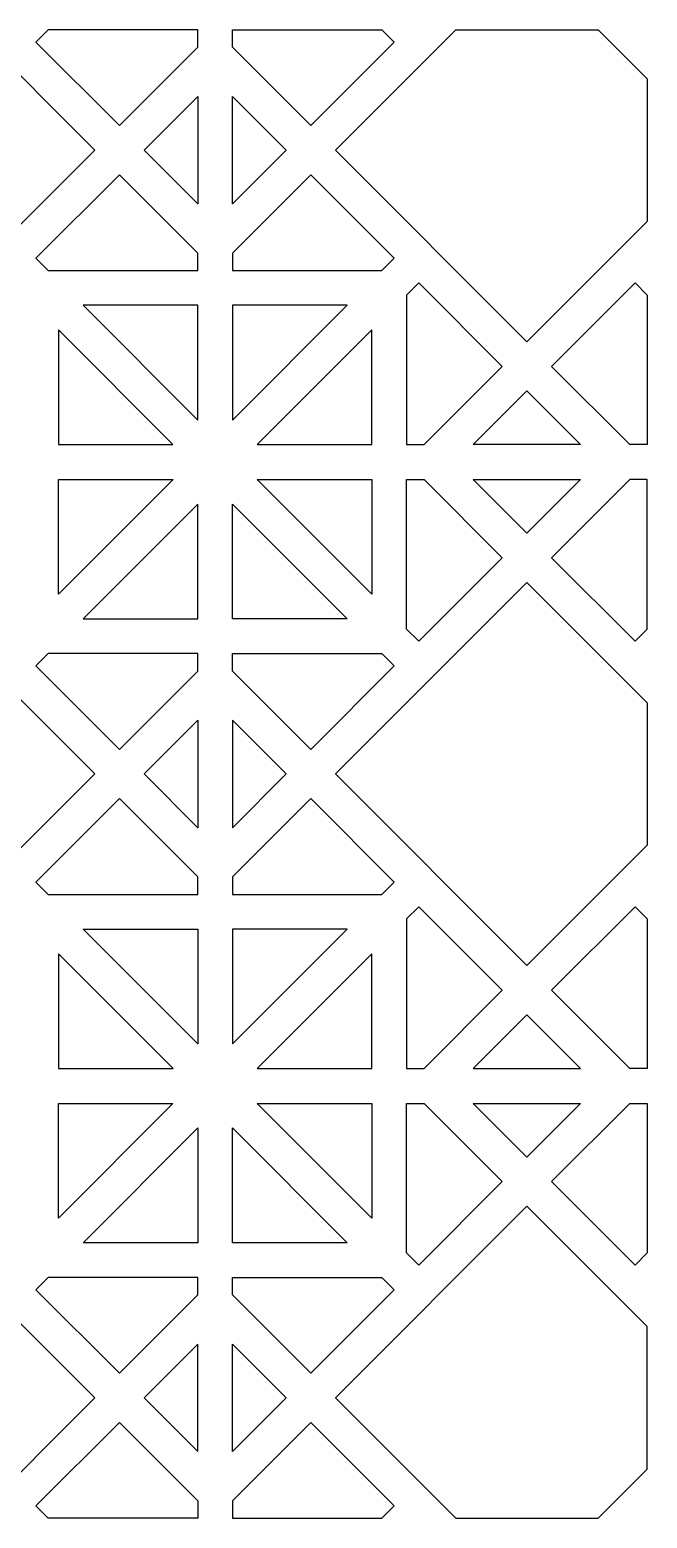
# Model space of a CAD drawing. Header units: centimetres. Extents: x -88 to 88, y -43 to 43.
# Drawn here: x -38.3 to -2.8, y -42.7 to 42.7 of the extents above; entities that cross this region are included whole.
import ezdxf

# ---------------------------------------------------------------- set-up
doc = ezdxf.new("R2010")
doc.units = ezdxf.units.CM
doc.header["$MEASUREMENT"] = 0
doc.layers.add('layer 1', color=7, linetype='Continuous')

msp = doc.modelspace()

# ---------------------------------------------------------------- linework, layer by layer
at = {"layer": 'layer 1', "color": 177}
for points, knots in [([(-56.57889, 35.81944), (-56.57889, 35.81944), (-49.66918, 42.72917), (-49.66918, 42.72917), (-49.66918, 42.72917), (-49.66918, 42.72917), (-41.48863, 42.72916), (-41.48863, 42.72916), (-41.48863, 42.72916), (-41.48863, 42.72916), (-34.57891, 35.81945), (-34.57891, 35.81945), (-34.57891, 35.81945), (-34.57891, 35.81945), (-45.57889, 24.81944), (-45.57889, 24.81944), (-45.57889, 24.81944), (-45.57889, 24.81944), (-56.57889, 35.81944), (-56.57889, 35.81944)], [0, 0, 0, 0, 0.16666667, 0.16666667, 0.16666667, 0.16666667, 0.33333333, 0.33333333, 0.33333333, 0.33333333, 0.5, 0.5, 0.5, 0.5, 0.66666667, 0.66666667, 0.66666667, 0.66666667, 1, 1, 1, 1]), ([(-37.95758, 42.02654), (-37.95758, 42.02654), (-37.25493, 42.72917), (-37.25493, 42.72917), (-37.25493, 42.72917), (-37.25493, 42.72917), (-28.66917, 42.72917), (-28.66917, 42.72917), (-28.66917, 42.72917), (-28.66917, 42.72917), (-28.66917, 41.72918), (-28.66917, 41.72918), (-28.66917, 41.72918), (-28.66917, 41.72918), (-33.1647, 37.23368), (-33.1647, 37.23368), (-33.1647, 37.23368), (-33.1647, 37.23368), (-37.95758, 42.02654), (-37.95758, 42.02654)], [0, 0, 0, 0, 0.16666667, 0.16666667, 0.16666667, 0.16666667, 0.33333333, 0.33333333, 0.33333333, 0.33333333, 0.5, 0.5, 0.5, 0.5, 0.66666667, 0.66666667, 0.66666667, 0.66666667, 1, 1, 1, 1]), ([(-22.17366, 37.23366), (-22.17366, 37.23366), (-17.38076, 42.02657), (-17.38076, 42.02657), (-17.38076, 42.02657), (-17.38076, 42.02657), (-18.08337, 42.72917), (-18.08337, 42.72917), (-18.08337, 42.72917), (-18.08337, 42.72917), (-26.66918, 42.72917), (-26.66918, 42.72917), (-26.66918, 42.72917), (-26.66918, 42.72917), (-26.66917, 41.72917), (-26.66917, 41.72917), (-26.66917, 41.72917), (-26.66917, 41.72917), (-22.17366, 37.23366), (-22.17366, 37.23366)], [0, 0, 0, 0, 0.16666667, 0.16666667, 0.16666667, 0.16666667, 0.33333333, 0.33333333, 0.33333333, 0.33333333, 0.5, 0.5, 0.5, 0.5, 0.66666667, 0.66666667, 0.66666667, 0.66666667, 1, 1, 1, 1]), ([(-9.75946, 24.81946), (-9.75946, 24.81946), (-2.84974, 31.7292), (-2.84974, 31.7292), (-2.84974, 31.7292), (-2.84974, 31.7292), (-2.84974, 39.90973), (-2.84974, 39.90973), (-2.84974, 39.90973), (-2.84974, 39.90973), (-5.6692, 42.72916), (-5.6692, 42.72916), (-5.6692, 42.72916), (-5.6692, 42.72916), (-13.84973, 42.72917), (-13.84973, 42.72917), (-13.84973, 42.72917), (-13.84973, 42.72917), (-20.75945, 35.81945), (-20.75945, 35.81945), (-20.75945, 35.81945), (-20.75945, 35.81945), (-9.75946, 24.81946), (-9.75946, 24.81946)], [0, 0, 0, 0, 0.14285714, 0.14285714, 0.14285714, 0.14285714, 0.28571429, 0.28571429, 0.28571429, 0.28571429, 0.42857143, 0.42857143, 0.42857143, 0.42857143, 0.57142857, 0.57142857, 0.57142857, 0.57142857, 0.71428571, 0.71428571, 0.71428571, 0.71428571, 1, 1, 1, 1]), ([(-31.75048, 35.81945), (-31.75048, 35.81945), (-28.66917, 32.73815), (-28.66917, 32.73815), (-28.66917, 32.73815), (-28.66917, 32.73815), (-28.66918, 38.90076), (-28.66918, 38.90076), (-28.66918, 38.90076), (-28.66918, 38.90076), (-31.75048, 35.81945), (-31.75048, 35.81945)], [0, 0, 0, 0, 0.25, 0.25, 0.25, 0.25, 0.5, 0.5, 0.5, 0.5, 1, 1, 1, 1]), ([(-26.66917, 32.73817), (-26.66917, 32.73817), (-23.58788, 35.81945), (-23.58788, 35.81945), (-23.58788, 35.81945), (-23.58788, 35.81945), (-26.6692, 38.90077), (-26.6692, 38.90077), (-26.6692, 38.90077), (-26.6692, 38.90077), (-26.66917, 32.73817), (-26.66917, 32.73817)], [0, 0, 0, 0, 0.25, 0.25, 0.25, 0.25, 0.5, 0.5, 0.5, 0.5, 1, 1, 1, 1]), ([(-37.25498, 28.90972), (-37.25498, 28.90972), (-37.95761, 29.61234), (-37.95761, 29.61234), (-37.95761, 29.61234), (-37.95761, 29.61234), (-33.1647, 34.40524), (-33.1647, 34.40524), (-33.1647, 34.40524), (-33.1647, 34.40524), (-28.66917, 29.90975), (-28.66917, 29.90975), (-28.66917, 29.90975), (-28.66917, 29.90975), (-28.66918, 28.90972), (-28.66918, 28.90972), (-28.66918, 28.90972), (-28.66918, 28.90972), (-37.25498, 28.90972), (-37.25498, 28.90972)], [0, 0, 0, 0, 0.16666667, 0.16666667, 0.16666667, 0.16666667, 0.33333333, 0.33333333, 0.33333333, 0.33333333, 0.5, 0.5, 0.5, 0.5, 0.66666667, 0.66666667, 0.66666667, 0.66666667, 1, 1, 1, 1]), ([(-26.66917, 29.90968), (-26.66917, 29.90968), (-22.17367, 34.40524), (-22.17367, 34.40524), (-22.17367, 34.40524), (-22.17367, 34.40524), (-17.38073, 29.61231), (-17.38073, 29.61231), (-17.38073, 29.61231), (-17.38073, 29.61231), (-17.38074, 29.61231), (-17.38074, 29.61231), (-17.38074, 29.61231), (-17.38074, 29.61231), (-17.38075, 29.61229), (-17.38075, 29.61229), (-17.38075, 29.61229), (-17.38075, 29.61229), (-18.08329, 28.90972), (-18.08329, 28.90972), (-18.08329, 28.90972), (-18.08329, 28.90972), (-26.66917, 28.90972), (-26.66917, 28.90972), (-26.66917, 28.90972), (-26.66917, 28.90972), (-26.66917, 29.90968), (-26.66917, 29.90968)], [0, 0, 0, 0, 0.125, 0.125, 0.125, 0.125, 0.25, 0.25, 0.25, 0.25, 0.375, 0.375, 0.375, 0.375, 0.5, 0.5, 0.5, 0.5, 0.625, 0.625, 0.625, 0.625, 0.75, 0.75, 0.75, 0.75, 1, 1, 1, 1]), ([(-11.17368, 23.40525), (-11.17368, 23.40525), (-15.66923, 18.90967), (-15.66923, 18.90967), (-15.66923, 18.90967), (-15.66923, 18.90967), (-16.66917, 18.90968), (-16.66917, 18.90968), (-16.66917, 18.90968), (-16.66917, 18.90968), (-16.66917, 27.49542), (-16.66917, 27.49542), (-16.66917, 27.49542), (-16.66917, 27.49542), (-15.9665, 28.19807), (-15.9665, 28.19807), (-15.9665, 28.19807), (-15.9665, 28.19807), (-11.17368, 23.40525), (-11.17368, 23.40525)], [0, 0, 0, 0, 0.16666667, 0.16666667, 0.16666667, 0.16666667, 0.33333333, 0.33333333, 0.33333333, 0.33333333, 0.5, 0.5, 0.5, 0.5, 0.66666667, 0.66666667, 0.66666667, 0.66666667, 1, 1, 1, 1]), ([(-2.84972, 18.90972), (-2.84972, 18.90972), (-2.84972, 27.4955), (-2.84972, 27.4955), (-2.84972, 27.4955), (-2.84972, 27.4955), (-3.55235, 28.19815), (-3.55235, 28.19815), (-3.55235, 28.19815), (-3.55235, 28.19815), (-8.34523, 23.40523), (-8.34523, 23.40523), (-8.34523, 23.40523), (-8.34523, 23.40523), (-3.84971, 18.90972), (-3.84971, 18.90972), (-3.84971, 18.90972), (-3.84971, 18.90972), (-2.84972, 18.90972), (-2.84972, 18.90972)], [0, 0, 0, 0, 0.16666667, 0.16666667, 0.16666667, 0.16666667, 0.33333333, 0.33333333, 0.33333333, 0.33333333, 0.5, 0.5, 0.5, 0.5, 0.66666667, 0.66666667, 0.66666667, 0.66666667, 1, 1, 1, 1]), ([(-28.66915, 26.90969), (-28.66915, 26.90969), (-28.66914, 20.32393), (-28.66914, 20.32393), (-28.66914, 20.32393), (-28.66914, 20.32393), (-35.25492, 26.90971), (-35.25492, 26.90971), (-35.25492, 26.90971), (-35.25492, 26.90971), (-28.66915, 26.90969), (-28.66915, 26.90969)], [0, 0, 0, 0, 0.25, 0.25, 0.25, 0.25, 0.5, 0.5, 0.5, 0.5, 1, 1, 1, 1]), ([(-26.66916, 20.32395), (-26.66916, 20.32395), (-26.66915, 26.90969), (-26.66915, 26.90969), (-26.66915, 26.90969), (-26.66915, 26.90969), (-20.0834, 26.90971), (-20.0834, 26.90971), (-20.0834, 26.90971), (-20.0834, 26.90971), (-26.66916, 20.32395), (-26.66916, 20.32395)], [0, 0, 0, 0, 0.25, 0.25, 0.25, 0.25, 0.5, 0.5, 0.5, 0.5, 1, 1, 1, 1]), ([(-30.09751, 18.90975), (-30.09751, 18.90975), (-36.66916, 18.90975), (-36.66916, 18.90975), (-36.66916, 18.90975), (-36.66916, 18.90975), (-36.66915, 25.49552), (-36.66915, 25.49552), (-36.66915, 25.49552), (-36.66915, 25.49552), (-30.09751, 18.90975), (-30.09751, 18.90975)], [0, 0, 0, 0, 0.25, 0.25, 0.25, 0.25, 0.5, 0.5, 0.5, 0.5, 1, 1, 1, 1]), ([(-25.25494, 18.90973), (-25.25494, 18.90973), (-18.66918, 25.4955), (-18.66918, 25.4955), (-18.66918, 25.4955), (-18.66918, 25.4955), (-18.66919, 18.90974), (-18.66919, 18.90974), (-18.66919, 18.90974), (-18.66919, 18.90974), (-25.25494, 18.90973), (-25.25494, 18.90973)], [0, 0, 0, 0, 0.25, 0.25, 0.25, 0.25, 0.5, 0.5, 0.5, 0.5, 1, 1, 1, 1]), ([(-9.75946, 21.99103), (-9.75946, 21.99103), (-12.84082, 18.90967), (-12.84082, 18.90967), (-12.84082, 18.90967), (-12.84082, 18.90967), (-6.67811, 18.90968), (-6.67811, 18.90968), (-6.67811, 18.90968), (-6.67811, 18.90968), (-9.75946, 21.99103), (-9.75946, 21.99103)], [0, 0, 0, 0, 0.25, 0.25, 0.25, 0.25, 0.5, 0.5, 0.5, 0.5, 1, 1, 1, 1]), ([(-36.66915, 10.32394), (-36.66915, 10.32394), (-30.08336, 16.90975), (-30.08336, 16.90975), (-30.08336, 16.90975), (-30.08336, 16.90975), (-36.66915, 16.90975), (-36.66915, 16.90975), (-36.66915, 16.90975), (-36.66915, 16.90975), (-36.66915, 10.32394), (-36.66915, 10.32394)], [0, 0, 0, 0, 0.25, 0.25, 0.25, 0.25, 0.5, 0.5, 0.5, 0.5, 1, 1, 1, 1]), ([(-18.66919, 16.90974), (-18.66919, 16.90974), (-25.25497, 16.90973), (-25.25497, 16.90973), (-25.25497, 16.90973), (-25.25497, 16.90973), (-18.66919, 10.32398), (-18.66919, 10.32398), (-18.66919, 10.32398), (-18.66919, 10.32398), (-18.66919, 16.90974), (-18.66919, 16.90974)], [0, 0, 0, 0, 0.25, 0.25, 0.25, 0.25, 0.5, 0.5, 0.5, 0.5, 1, 1, 1, 1]), ([(-16.66918, 16.90967), (-16.66918, 16.90967), (-16.66917, 8.32392), (-16.66917, 8.32392), (-16.66917, 8.32392), (-16.66917, 8.32392), (-15.96659, 7.62133), (-15.96659, 7.62133), (-15.96659, 7.62133), (-15.96659, 7.62133), (-11.17367, 12.41422), (-11.17367, 12.41422), (-11.17367, 12.41422), (-11.17367, 12.41422), (-15.66911, 16.90967), (-15.66911, 16.90967), (-15.66911, 16.90967), (-15.66911, 16.90967), (-16.66918, 16.90967), (-16.66918, 16.90967)], [0, 0, 0, 0, 0.16666667, 0.16666667, 0.16666667, 0.16666667, 0.33333333, 0.33333333, 0.33333333, 0.33333333, 0.5, 0.5, 0.5, 0.5, 0.66666667, 0.66666667, 0.66666667, 0.66666667, 1, 1, 1, 1]), ([(-12.84069, 16.90967), (-12.84069, 16.90967), (-9.75946, 13.82844), (-9.75946, 13.82844), (-9.75946, 13.82844), (-9.75946, 13.82844), (-6.67821, 16.90967), (-6.67821, 16.90967), (-6.67821, 16.90967), (-6.67821, 16.90967), (-12.84069, 16.90967), (-12.84069, 16.90967)], [0, 0, 0, 0, 0.25, 0.25, 0.25, 0.25, 0.5, 0.5, 0.5, 0.5, 1, 1, 1, 1]), ([(-2.84972, 8.324), (-2.84972, 8.324), (-3.55238, 7.62136), (-3.55238, 7.62136), (-3.55238, 7.62136), (-3.55238, 7.62136), (-8.34525, 12.41421), (-8.34525, 12.41421), (-8.34525, 12.41421), (-8.34525, 12.41421), (-3.84978, 16.90967), (-3.84978, 16.90967), (-3.84978, 16.90967), (-3.84978, 16.90967), (-2.84972, 16.90967), (-2.84972, 16.90967), (-2.84972, 16.90967), (-2.84972, 16.90967), (-2.84972, 8.324), (-2.84972, 8.324)], [0, 0, 0, 0, 0.16666667, 0.16666667, 0.16666667, 0.16666667, 0.33333333, 0.33333333, 0.33333333, 0.33333333, 0.5, 0.5, 0.5, 0.5, 0.66666667, 0.66666667, 0.66666667, 0.66666667, 1, 1, 1, 1]), ([(-28.66916, 15.49552), (-28.66916, 15.49552), (-28.66916, 8.90974), (-28.66916, 8.90974), (-28.66916, 8.90974), (-28.66916, 8.90974), (-35.25495, 8.90972), (-35.25495, 8.90972), (-35.25495, 8.90972), (-35.25495, 8.90972), (-28.66916, 15.49552), (-28.66916, 15.49552)], [0, 0, 0, 0, 0.25, 0.25, 0.25, 0.25, 0.5, 0.5, 0.5, 0.5, 1, 1, 1, 1]), ([(-26.66914, 15.49551), (-26.66914, 15.49551), (-26.66915, 8.90974), (-26.66915, 8.90974), (-26.66915, 8.90974), (-26.66915, 8.90974), (-20.08337, 8.90974), (-20.08337, 8.90974), (-20.08337, 8.90974), (-20.08337, 8.90974), (-26.66914, 15.49551), (-26.66914, 15.49551)], [0, 0, 0, 0, 0.25, 0.25, 0.25, 0.25, 0.5, 0.5, 0.5, 0.5, 1, 1, 1, 1]), ([(-45.57889, -10.99999), (-45.57889, -10.99999), (-34.57892, 0.00001), (-34.57892, 0.00001), (-34.57892, 0.00001), (-34.57892, 0.00001), (-45.5789, 10.99998), (-45.5789, 10.99998), (-45.5789, 10.99998), (-45.5789, 10.99998), (-56.57889, 0), (-56.57889, 0), (-56.57889, 0), (-56.57889, 0), (-45.57889, -10.99999), (-45.57889, -10.99999)], [0, 0, 0, 0, 0.2, 0.2, 0.2, 0.2, 0.4, 0.4, 0.4, 0.4, 0.6, 0.6, 0.6, 0.6, 1, 1, 1, 1]), ([(-20.75945, 0.00002), (-20.75945, 0.00002), (-9.75946, -10.99999), (-9.75946, -10.99999), (-9.75946, -10.99999), (-9.75946, -10.99999), (-2.84973, -4.09025), (-2.84973, -4.09025), (-2.84973, -4.09025), (-2.84973, -4.09025), (-2.84973, 4.09028), (-2.84973, 4.09028), (-2.84973, 4.09028), (-2.84973, 4.09028), (-9.75946, 11), (-9.75946, 11), (-9.75946, 11), (-9.75946, 11), (-20.75945, 0.00002), (-20.75945, 0.00002)], [0, 0, 0, 0, 0.16666667, 0.16666667, 0.16666667, 0.16666667, 0.33333333, 0.33333333, 0.33333333, 0.33333333, 0.5, 0.5, 0.5, 0.5, 0.66666667, 0.66666667, 0.66666667, 0.66666667, 1, 1, 1, 1]), ([(-37.25489, 6.90974), (-37.25489, 6.90974), (-28.66917, 6.90972), (-28.66917, 6.90972), (-28.66917, 6.90972), (-28.66917, 6.90972), (-28.66917, 5.90973), (-28.66917, 5.90973), (-28.66917, 5.90973), (-28.66917, 5.90973), (-33.1647, 1.41421), (-33.1647, 1.41421), (-33.1647, 1.41421), (-33.1647, 1.41421), (-37.95756, 6.20708), (-37.95756, 6.20708), (-37.95756, 6.20708), (-37.95756, 6.20708), (-37.25489, 6.90974), (-37.25489, 6.90974)], [0, 0, 0, 0, 0.16666667, 0.16666667, 0.16666667, 0.16666667, 0.33333333, 0.33333333, 0.33333333, 0.33333333, 0.5, 0.5, 0.5, 0.5, 0.66666667, 0.66666667, 0.66666667, 0.66666667, 1, 1, 1, 1]), ([(-18.08342, 6.90972), (-18.08342, 6.90972), (-26.66917, 6.90972), (-26.66917, 6.90972), (-26.66917, 6.90972), (-26.66917, 6.90972), (-26.66917, 5.90972), (-26.66917, 5.90972), (-26.66917, 5.90972), (-26.66917, 5.90972), (-22.17367, 1.41424), (-22.17367, 1.41424), (-22.17367, 1.41424), (-22.17367, 1.41424), (-17.38081, 6.20711), (-17.38081, 6.20711), (-17.38081, 6.20711), (-17.38081, 6.20711), (-18.08342, 6.90972), (-18.08342, 6.90972)], [0, 0, 0, 0, 0.16666667, 0.16666667, 0.16666667, 0.16666667, 0.33333333, 0.33333333, 0.33333333, 0.33333333, 0.5, 0.5, 0.5, 0.5, 0.66666667, 0.66666667, 0.66666667, 0.66666667, 1, 1, 1, 1]), ([(-31.75048, 0), (-31.75048, 0), (-28.66916, -3.08131), (-28.66916, -3.08131), (-28.66916, -3.08131), (-28.66916, -3.08131), (-28.66917, 3.08132), (-28.66917, 3.08132), (-28.66917, 3.08132), (-28.66917, 3.08132), (-31.75048, 0), (-31.75048, 0)], [0, 0, 0, 0, 0.25, 0.25, 0.25, 0.25, 0.5, 0.5, 0.5, 0.5, 1, 1, 1, 1]), ([(-26.66918, -3.08129), (-26.66918, -3.08129), (-26.66916, 3.08128), (-26.66916, 3.08128), (-26.66916, 3.08128), (-26.66916, 3.08128), (-23.58789, 0.00001), (-23.58789, 0.00001), (-23.58789, 0.00001), (-23.58789, 0.00001), (-26.66918, -3.08129), (-26.66918, -3.08129)], [0, 0, 0, 0, 0.25, 0.25, 0.25, 0.25, 0.5, 0.5, 0.5, 0.5, 1, 1, 1, 1]), ([(-33.16469, -1.4142), (-33.16469, -1.4142), (-28.66917, -5.90973), (-28.66917, -5.90973), (-28.66917, -5.90973), (-28.66917, -5.90973), (-28.66917, -6.90973), (-28.66917, -6.90973), (-28.66917, -6.90973), (-28.66917, -6.90973), (-37.25494, -6.90973), (-37.25494, -6.90973), (-37.25494, -6.90973), (-37.25494, -6.90973), (-37.95759, -6.20707), (-37.95759, -6.20707), (-37.95759, -6.20707), (-37.95759, -6.20707), (-33.1647, -1.41421), (-33.1647, -1.41421), (-33.1647, -1.41421), (-33.1647, -1.41421), (-33.1647, -1.4142), (-33.1647, -1.4142), (-33.1647, -1.4142), (-33.1647, -1.4142), (-33.16469, -1.4142), (-33.16469, -1.4142)], [0, 0, 0, 0, 0.125, 0.125, 0.125, 0.125, 0.25, 0.25, 0.25, 0.25, 0.375, 0.375, 0.375, 0.375, 0.5, 0.5, 0.5, 0.5, 0.625, 0.625, 0.625, 0.625, 0.75, 0.75, 0.75, 0.75, 1, 1, 1, 1]), ([(-18.08337, -6.90972), (-18.08337, -6.90972), (-26.66916, -6.90973), (-26.66916, -6.90973), (-26.66916, -6.90973), (-26.66916, -6.90973), (-26.66919, -5.90973), (-26.66919, -5.90973), (-26.66919, -5.90973), (-26.66919, -5.90973), (-22.17368, -1.4142), (-22.17368, -1.4142), (-22.17368, -1.4142), (-22.17368, -1.4142), (-17.38076, -6.20713), (-17.38076, -6.20713), (-17.38076, -6.20713), (-17.38076, -6.20713), (-18.08337, -6.90972), (-18.08337, -6.90972)], [0, 0, 0, 0, 0.16666667, 0.16666667, 0.16666667, 0.16666667, 0.33333333, 0.33333333, 0.33333333, 0.33333333, 0.5, 0.5, 0.5, 0.5, 0.66666667, 0.66666667, 0.66666667, 0.66666667, 1, 1, 1, 1]), ([(-16.66917, -8.32398), (-16.66917, -8.32398), (-15.96654, -7.62134), (-15.96654, -7.62134), (-15.96654, -7.62134), (-15.96654, -7.62134), (-11.17368, -12.4142), (-11.17368, -12.4142), (-11.17368, -12.4142), (-11.17368, -12.4142), (-15.66919, -16.90975), (-15.66919, -16.90975), (-15.66919, -16.90975), (-15.66919, -16.90975), (-16.66917, -16.90975), (-16.66917, -16.90975), (-16.66917, -16.90975), (-16.66917, -16.90975), (-16.66917, -8.32398), (-16.66917, -8.32398)], [0, 0, 0, 0, 0.16666667, 0.16666667, 0.16666667, 0.16666667, 0.33333333, 0.33333333, 0.33333333, 0.33333333, 0.5, 0.5, 0.5, 0.5, 0.66666667, 0.66666667, 0.66666667, 0.66666667, 1, 1, 1, 1]), ([(-2.84972, -8.32398), (-2.84972, -8.32398), (-3.55239, -7.62132), (-3.55239, -7.62132), (-3.55239, -7.62132), (-3.55239, -7.62132), (-8.34523, -12.41422), (-8.34523, -12.41422), (-8.34523, -12.41422), (-8.34523, -12.41422), (-3.8497, -16.90975), (-3.8497, -16.90975), (-3.8497, -16.90975), (-3.8497, -16.90975), (-2.84971, -16.90975), (-2.84971, -16.90975), (-2.84971, -16.90975), (-2.84971, -16.90975), (-2.84972, -8.32398), (-2.84972, -8.32398)], [0, 0, 0, 0, 0.16666667, 0.16666667, 0.16666667, 0.16666667, 0.33333333, 0.33333333, 0.33333333, 0.33333333, 0.5, 0.5, 0.5, 0.5, 0.66666667, 0.66666667, 0.66666667, 0.66666667, 1, 1, 1, 1]), ([(-28.66916, -15.49553), (-28.66916, -15.49553), (-28.66916, -8.90975), (-28.66916, -8.90975), (-28.66916, -8.90975), (-28.66916, -8.90975), (-35.25495, -8.90973), (-35.25495, -8.90973), (-35.25495, -8.90973), (-35.25495, -8.90973), (-28.66916, -15.49553), (-28.66916, -15.49553)], [0, 0, 0, 0, 0.25, 0.25, 0.25, 0.25, 0.5, 0.5, 0.5, 0.5, 1, 1, 1, 1]), ([(-26.66914, -15.49552), (-26.66914, -15.49552), (-26.66915, -8.90975), (-26.66915, -8.90975), (-26.66915, -8.90975), (-26.66915, -8.90975), (-20.08337, -8.90975), (-20.08337, -8.90975), (-20.08337, -8.90975), (-20.08337, -8.90975), (-26.66914, -15.49552), (-26.66914, -15.49552)], [0, 0, 0, 0, 0.25, 0.25, 0.25, 0.25, 0.5, 0.5, 0.5, 0.5, 1, 1, 1, 1]), ([(-36.66915, -10.32395), (-36.66915, -10.32395), (-30.08336, -16.90976), (-30.08336, -16.90976), (-30.08336, -16.90976), (-30.08336, -16.90976), (-36.66915, -16.90976), (-36.66915, -16.90976), (-36.66915, -16.90976), (-36.66915, -16.90976), (-36.66915, -10.32395), (-36.66915, -10.32395)], [0, 0, 0, 0, 0.25, 0.25, 0.25, 0.25, 0.5, 0.5, 0.5, 0.5, 1, 1, 1, 1]), ([(-18.66919, -16.90975), (-18.66919, -16.90975), (-25.25497, -16.90974), (-25.25497, -16.90974), (-25.25497, -16.90974), (-25.25497, -16.90974), (-18.66919, -10.32399), (-18.66919, -10.32399), (-18.66919, -10.32399), (-18.66919, -10.32399), (-18.66919, -16.90975), (-18.66919, -16.90975)], [0, 0, 0, 0, 0.25, 0.25, 0.25, 0.25, 0.5, 0.5, 0.5, 0.5, 1, 1, 1, 1]), ([(-12.84078, -16.90975), (-12.84078, -16.90975), (-9.75945, -13.82843), (-9.75945, -13.82843), (-9.75945, -13.82843), (-9.75945, -13.82843), (-6.67812, -16.90975), (-6.67812, -16.90975), (-6.67812, -16.90975), (-6.67812, -16.90975), (-12.84078, -16.90975), (-12.84078, -16.90975)], [0, 0, 0, 0, 0.25, 0.25, 0.25, 0.25, 0.5, 0.5, 0.5, 0.5, 1, 1, 1, 1]), ([(-30.09751, -18.90976), (-30.09751, -18.90976), (-36.66916, -18.90976), (-36.66916, -18.90976), (-36.66916, -18.90976), (-36.66916, -18.90976), (-36.66915, -25.49553), (-36.66915, -25.49553), (-36.66915, -25.49553), (-36.66915, -25.49553), (-30.09751, -18.90976), (-30.09751, -18.90976)], [0, 0, 0, 0, 0.25, 0.25, 0.25, 0.25, 0.5, 0.5, 0.5, 0.5, 1, 1, 1, 1]), ([(-25.25494, -18.90974), (-25.25494, -18.90974), (-18.66918, -25.49551), (-18.66918, -25.49551), (-18.66918, -25.49551), (-18.66918, -25.49551), (-18.66919, -18.90975), (-18.66919, -18.90975), (-18.66919, -18.90975), (-18.66919, -18.90975), (-25.25494, -18.90974), (-25.25494, -18.90974)], [0, 0, 0, 0, 0.25, 0.25, 0.25, 0.25, 0.5, 0.5, 0.5, 0.5, 1, 1, 1, 1]), ([(-11.17368, -23.40523), (-11.17368, -23.40523), (-15.66914, -18.90976), (-15.66914, -18.90976), (-15.66914, -18.90976), (-15.66914, -18.90976), (-16.66918, -18.90976), (-16.66918, -18.90976), (-16.66918, -18.90976), (-16.66918, -18.90976), (-16.66917, -27.4955), (-16.66917, -27.4955), (-16.66917, -27.4955), (-16.66917, -27.4955), (-15.96657, -28.1981), (-15.96657, -28.1981), (-15.96657, -28.1981), (-15.96657, -28.1981), (-11.17368, -23.40523), (-11.17368, -23.40523)], [0, 0, 0, 0, 0.16666667, 0.16666667, 0.16666667, 0.16666667, 0.33333333, 0.33333333, 0.33333333, 0.33333333, 0.5, 0.5, 0.5, 0.5, 0.66666667, 0.66666667, 0.66666667, 0.66666667, 1, 1, 1, 1]), ([(-12.8407, -18.90976), (-12.8407, -18.90976), (-9.75945, -21.99102), (-9.75945, -21.99102), (-9.75945, -21.99102), (-9.75945, -21.99102), (-6.67819, -18.90976), (-6.67819, -18.90976), (-6.67819, -18.90976), (-6.67819, -18.90976), (-12.8407, -18.90976), (-12.8407, -18.90976)], [0, 0, 0, 0, 0.25, 0.25, 0.25, 0.25, 0.5, 0.5, 0.5, 0.5, 1, 1, 1, 1]), ([(-2.84972, -18.90976), (-2.84972, -18.90976), (-3.84976, -18.90976), (-3.84976, -18.90976), (-3.84976, -18.90976), (-3.84976, -18.90976), (-8.34524, -23.40523), (-8.34524, -23.40523), (-8.34524, -23.40523), (-8.34524, -23.40523), (-3.55234, -28.19813), (-3.55234, -28.19813), (-3.55234, -28.19813), (-3.55234, -28.19813), (-2.84973, -27.4955), (-2.84973, -27.4955), (-2.84973, -27.4955), (-2.84973, -27.4955), (-2.84972, -18.90976), (-2.84972, -18.90976)], [0, 0, 0, 0, 0.16666667, 0.16666667, 0.16666667, 0.16666667, 0.33333333, 0.33333333, 0.33333333, 0.33333333, 0.5, 0.5, 0.5, 0.5, 0.66666667, 0.66666667, 0.66666667, 0.66666667, 1, 1, 1, 1]), ([(-28.66915, -26.9097), (-28.66915, -26.9097), (-28.66914, -20.32394), (-28.66914, -20.32394), (-28.66914, -20.32394), (-28.66914, -20.32394), (-35.25492, -26.90972), (-35.25492, -26.90972), (-35.25492, -26.90972), (-35.25492, -26.90972), (-28.66915, -26.9097), (-28.66915, -26.9097)], [0, 0, 0, 0, 0.25, 0.25, 0.25, 0.25, 0.5, 0.5, 0.5, 0.5, 1, 1, 1, 1]), ([(-26.66916, -20.32396), (-26.66916, -20.32396), (-26.66915, -26.9097), (-26.66915, -26.9097), (-26.66915, -26.9097), (-26.66915, -26.9097), (-20.0834, -26.90972), (-20.0834, -26.90972), (-20.0834, -26.90972), (-20.0834, -26.90972), (-26.66916, -20.32396), (-26.66916, -20.32396)], [0, 0, 0, 0, 0.25, 0.25, 0.25, 0.25, 0.5, 0.5, 0.5, 0.5, 1, 1, 1, 1]), ([(-41.48864, -42.72918), (-41.48864, -42.72918), (-49.66917, -42.72918), (-49.66917, -42.72918), (-49.66917, -42.72918), (-49.66917, -42.72918), (-56.5789, -35.81945), (-56.5789, -35.81945), (-56.5789, -35.81945), (-56.5789, -35.81945), (-45.57889, -24.81945), (-45.57889, -24.81945), (-45.57889, -24.81945), (-45.57889, -24.81945), (-34.57891, -35.81944), (-34.57891, -35.81944), (-34.57891, -35.81944), (-34.57891, -35.81944), (-41.48864, -42.72918), (-41.48864, -42.72918)], [0, 0, 0, 0, 0.16666667, 0.16666667, 0.16666667, 0.16666667, 0.33333333, 0.33333333, 0.33333333, 0.33333333, 0.5, 0.5, 0.5, 0.5, 0.66666667, 0.66666667, 0.66666667, 0.66666667, 1, 1, 1, 1]), ([(-9.75944, -24.81943), (-9.75944, -24.81943), (-2.84973, -31.72917), (-2.84973, -31.72917), (-2.84973, -31.72917), (-2.84973, -31.72917), (-2.84974, -39.9097), (-2.84974, -39.9097), (-2.84974, -39.9097), (-2.84974, -39.9097), (-5.66921, -42.72918), (-5.66921, -42.72918), (-5.66921, -42.72918), (-5.66921, -42.72918), (-13.84971, -42.72919), (-13.84971, -42.72919), (-13.84971, -42.72919), (-13.84971, -42.72919), (-20.75947, -35.81945), (-20.75947, -35.81945), (-20.75947, -35.81945), (-20.75947, -35.81945), (-9.75944, -24.81943), (-9.75944, -24.81943)], [0, 0, 0, 0, 0.14285714, 0.14285714, 0.14285714, 0.14285714, 0.28571429, 0.28571429, 0.28571429, 0.28571429, 0.42857143, 0.42857143, 0.42857143, 0.42857143, 0.57142857, 0.57142857, 0.57142857, 0.57142857, 0.71428571, 0.71428571, 0.71428571, 0.71428571, 1, 1, 1, 1]), ([(-33.16469, -34.40523), (-33.16469, -34.40523), (-37.95756, -29.61236), (-37.95756, -29.61236), (-37.95756, -29.61236), (-37.95756, -29.61236), (-37.25494, -28.90971), (-37.25494, -28.90971), (-37.25494, -28.90971), (-37.25494, -28.90971), (-28.66917, -28.90973), (-28.66917, -28.90973), (-28.66917, -28.90973), (-28.66917, -28.90973), (-28.66917, -29.90971), (-28.66917, -29.90971), (-28.66917, -29.90971), (-28.66917, -29.90971), (-33.16469, -34.40523), (-33.16469, -34.40523)], [0, 0, 0, 0, 0.16666667, 0.16666667, 0.16666667, 0.16666667, 0.33333333, 0.33333333, 0.33333333, 0.33333333, 0.5, 0.5, 0.5, 0.5, 0.66666667, 0.66666667, 0.66666667, 0.66666667, 1, 1, 1, 1]), ([(-17.38078, -29.6123), (-17.38078, -29.6123), (-18.08336, -28.90973), (-18.08336, -28.90973), (-18.08336, -28.90973), (-18.08336, -28.90973), (-26.66917, -28.90973), (-26.66917, -28.90973), (-26.66917, -28.90973), (-26.66917, -28.90973), (-26.66917, -29.90974), (-26.66917, -29.90974), (-26.66917, -29.90974), (-26.66917, -29.90974), (-22.17368, -34.40522), (-22.17368, -34.40522), (-22.17368, -34.40522), (-22.17368, -34.40522), (-17.38078, -29.6123), (-17.38078, -29.6123)], [0, 0, 0, 0, 0.16666667, 0.16666667, 0.16666667, 0.16666667, 0.33333333, 0.33333333, 0.33333333, 0.33333333, 0.5, 0.5, 0.5, 0.5, 0.66666667, 0.66666667, 0.66666667, 0.66666667, 1, 1, 1, 1]), ([(-31.75047, -35.81945), (-31.75047, -35.81945), (-28.66917, -32.73817), (-28.66917, -32.73817), (-28.66917, -32.73817), (-28.66917, -32.73817), (-28.66917, -38.90075), (-28.66917, -38.90075), (-28.66917, -38.90075), (-28.66917, -38.90075), (-31.75047, -35.81945), (-31.75047, -35.81945)], [0, 0, 0, 0, 0.25, 0.25, 0.25, 0.25, 0.5, 0.5, 0.5, 0.5, 1, 1, 1, 1]), ([(-23.58789, -35.81945), (-23.58789, -35.81945), (-26.66917, -32.73816), (-26.66917, -32.73816), (-26.66917, -32.73816), (-26.66917, -32.73816), (-26.66917, -38.90072), (-26.66917, -38.90072), (-26.66917, -38.90072), (-26.66917, -38.90072), (-23.58789, -35.81945), (-23.58789, -35.81945)], [0, 0, 0, 0, 0.25, 0.25, 0.25, 0.25, 0.5, 0.5, 0.5, 0.5, 1, 1, 1, 1]), ([(-28.66916, -42.72918), (-28.66916, -42.72918), (-28.66917, -41.7292), (-28.66917, -41.7292), (-28.66917, -41.7292), (-28.66917, -41.7292), (-33.16469, -37.23366), (-33.16469, -37.23366), (-33.16469, -37.23366), (-33.16469, -37.23366), (-37.95758, -42.02654), (-37.95758, -42.02654), (-37.95758, -42.02654), (-37.95758, -42.02654), (-37.25494, -42.72918), (-37.25494, -42.72918), (-37.25494, -42.72918), (-37.25494, -42.72918), (-28.66916, -42.72918), (-28.66916, -42.72918)], [0, 0, 0, 0, 0.16666667, 0.16666667, 0.16666667, 0.16666667, 0.33333333, 0.33333333, 0.33333333, 0.33333333, 0.5, 0.5, 0.5, 0.5, 0.66666667, 0.66666667, 0.66666667, 0.66666667, 1, 1, 1, 1]), ([(-17.38076, -42.02657), (-17.38076, -42.02657), (-18.08338, -42.72918), (-18.08338, -42.72918), (-18.08338, -42.72918), (-18.08338, -42.72918), (-26.66917, -42.72918), (-26.66917, -42.72918), (-26.66917, -42.72918), (-26.66917, -42.72918), (-26.66917, -41.72918), (-26.66917, -41.72918), (-26.66917, -41.72918), (-26.66917, -41.72918), (-26.66917, -41.72917), (-26.66917, -41.72917), (-26.66917, -41.72917), (-26.66917, -41.72917), (-26.66917, -41.72916), (-26.66917, -41.72916), (-26.66917, -41.72916), (-26.66917, -41.72916), (-22.17366, -37.23367), (-22.17366, -37.23367), (-22.17366, -37.23367), (-22.17366, -37.23367), (-17.38076, -42.02657), (-17.38076, -42.02657)], [0, 0, 0, 0, 0.125, 0.125, 0.125, 0.125, 0.25, 0.25, 0.25, 0.25, 0.375, 0.375, 0.375, 0.375, 0.5, 0.5, 0.5, 0.5, 0.625, 0.625, 0.625, 0.625, 0.75, 0.75, 0.75, 0.75, 1, 1, 1, 1])]:
    msp.add_open_spline(points, degree=3, knots=knots, dxfattribs=at)

doc.saveas('drawing.dxf')
